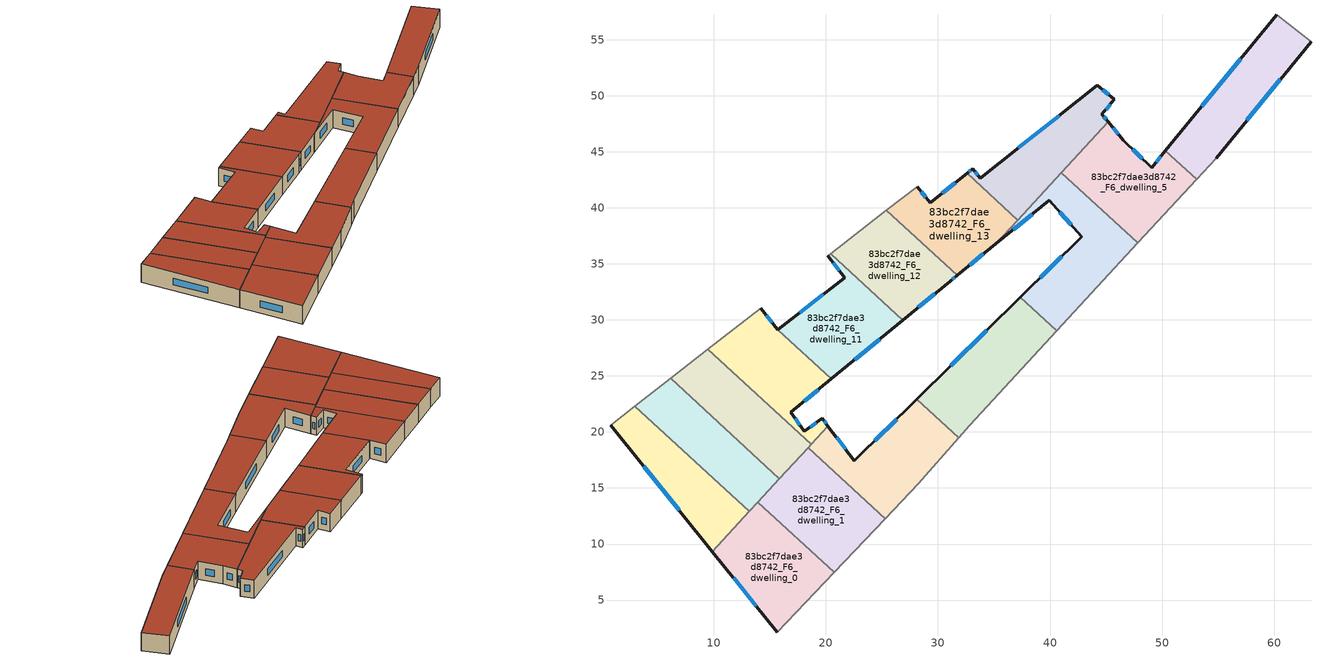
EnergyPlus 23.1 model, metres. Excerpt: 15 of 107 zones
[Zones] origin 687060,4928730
83bc2f7dae3d8742_F6_dwelling_0
 floor to 83bc2f7dae3d8742_F5_dwelling_0 (EU_floor_Construction): 20.75,7.46 15.67,2.12 9.88,9.32 13.94,13.73 z18
 wall outside (EU_wall_Construction): 9.88,9.32 15.67,2.12 z18:21
 wall to 83bc2f7dae3d8742_F6_dwelling_1 (EU_wall_Construction): 20.75,7.46 13.94,13.73 z18:21
 wall adiabatic (EU_wall_Construction): 15.67,2.12 20.75,7.46 z18:21
 wall to 83bc2f7dae3d8742_F6_dwelling_7 (EU_wall_Construction): 13.17,12.9 9.88,9.32 z18:21
 wall to 83bc2f7dae3d8742_F6_dwelling_8 (EU_wall_Construction): 13.94,13.73 13.17,12.9 z18:21
 window (EU_Window_Construction): 11.76,6.98 13.79,4.47 z18.98:20.02
 roof outside (EU_roof_Construction): 15.67,2.12 20.75,7.46 13.94,13.73 9.88,9.32 z21
83bc2f7dae3d8742_F6_dwelling_1
 floor to 83bc2f7dae3d8742_F5_dwelling_1 (EU_floor_Construction): 25.3,12.25 20.75,7.46 13.94,13.73 18.41,18.59 z18
 wall to 83bc2f7dae3d8742_F6_dwelling_2 (EU_wall_Construction): 25.3,12.25 18.41,18.59 z18:21
 wall adiabatic (EU_wall_Construction): 20.75,7.46 25.3,12.25 z18:21
 wall to 83bc2f7dae3d8742_F6_dwelling_9 (EU_wall_Construction): 18.41,18.59 15.86,15.82 z18:21
 wall to 83bc2f7dae3d8742_F6_dwelling_8 (EU_wall_Construction): 15.86,15.82 13.94,13.73 z18:21
 roof outside (EU_roof_Construction): 20.75,7.46 25.3,12.25 18.41,18.59 13.94,13.73 z21
83bc2f7dae3d8742_F6_dwelling_10
 floor to 83bc2f7dae3d8742_F5_dwelling_10 (EU_floor_Construction): 15.71,29.14 20.49,24.74 16.88,21.75 18.06,20.07 19.67,21.21 20.19,20.52 18.69,18.9 9.48,27.38 14.19,31.05 15.69,29.12 z18
 wall outside (EU_wall_Construction): 20.19,20.52 19.67,21.21 18.06,20.07 16.88,21.75 20.49,24.74 / 15.71,29.14 15.69,29.12 14.19,31.05 z18:21
 wall to 83bc2f7dae3d8742_F6_dwelling_9 (EU_wall_Construction): 9.48,27.38 18.69,18.9 z18:21
 wall adiabatic (EU_wall_Construction): 14.19,31.05 9.48,27.38 z18:21
 wall to 83bc2f7dae3d8742_F6_dwelling_11 (EU_wall_Construction): 20.49,24.74 15.71,29.14 z18:21
 wall to 83bc2f7dae3d8742_F6_dwelling_2 (EU_wall_Construction): 18.69,18.9 20.19,20.52 z18:21
 window (EU_Window_Construction): 18.05,22.72 19.32,23.77 / 17.68,20.61 17.26,21.21 / 19.14,20.83 18.59,20.44 / 20.02,20.74 19.84,20.98 / 15.21,29.75 14.68,30.43 z18.98:20.02
 roof outside (EU_roof_Construction): 20.19,20.52 19.67,21.21 18.06,20.07 16.88,21.75 20.49,24.74 15.71,29.14 15.69,29.12 14.19,31.05 9.48,27.38 18.69,18.9 z21
83bc2f7dae3d8742_F6_dwelling_11
 floor to 83bc2f7dae3d8742_F5_dwelling_11 (EU_floor_Construction): 21.7,33.77 20.17,35.7 20.43,35.91 26.86,29.98 20.49,24.74 15.71,29.14 z18
 wall outside (EU_wall_Construction): 20.49,24.74 26.86,29.98 / 20.17,35.7 21.7,33.77 15.71,29.14 z18:21
 wall to 83bc2f7dae3d8742_F6_dwelling_12 (EU_wall_Construction): 26.86,29.98 20.43,35.91 z18:21
 wall adiabatic (EU_wall_Construction): 20.43,35.91 20.17,35.7 z18:21
 window (EU_Window_Construction): 22.56,26.44 24.79,28.28 / 19.76,32.27 17.66,30.65 / 20.67,35.08 21.2,34.4 z18.98:20.02
 roof outside (EU_roof_Construction): 26.86,29.98 20.43,35.91 20.17,35.7 21.7,33.77 15.71,29.14 20.49,24.74 z21
83bc2f7dae3d8742_F6_dwelling_12
 floor to 83bc2f7dae3d8742_F5_dwelling_12 (EU_floor_Construction): 31.71,33.97 31.08,33.46 26.86,29.98 20.43,35.91 25.41,39.77 z18
 wall outside (EU_wall_Construction): 26.86,29.98 31.08,33.46 31.71,33.97 z18:21
 wall adiabatic (EU_wall_Construction): 25.41,39.77 20.43,35.91 z18:21
 wall to 83bc2f7dae3d8742_F6_dwelling_13 (EU_wall_Construction): 31.71,33.97 25.41,39.77 z18:21
 window (EU_Window_Construction): 28.23,31.11 29.71,32.33 / 31.29,33.63 31.5,33.81 z18.98:20.02
 roof outside (EU_roof_Construction): 31.08,33.46 31.71,33.97 25.41,39.77 20.43,35.91 26.86,29.98 z21
83bc2f7dae3d8742_F6_dwelling_13
 floor to 83bc2f7dae3d8742_F5_dwelling_13 (EU_floor_Construction): 37.12,38.9 35.18,36.79 31.71,33.97 25.41,39.77 28.14,41.88 29.3,40.46 32.59,43.06 z18
 wall outside (EU_wall_Construction): 31.71,33.97 35.18,36.79 / 32.59,43.06 29.3,40.46 28.14,41.88 z18:21
 wall to 83bc2f7dae3d8742_F6_dwelling_14 (EU_wall_Construction): 37.12,38.9 32.59,43.06 z18:21
 wall adiabatic (EU_wall_Construction): 28.14,41.88 25.41,39.77 z18:21
 wall to 83bc2f7dae3d8742_F6_dwelling_4 (EU_wall_Construction): 35.18,36.79 37.12,38.9 z18:21
 window (EU_Window_Construction): 32.83,34.89 34.05,35.88 / 28.92,40.93 28.51,41.42 / 31.52,42.22 30.37,41.31 z18.98:20.02
 roof outside (EU_roof_Construction): 35.18,36.79 37.12,38.9 32.59,43.06 29.3,40.46 28.14,41.88 25.41,39.77 31.71,33.97 z21
83bc2f7dae3d8742_F6_dwelling_14
 floor to 83bc2f7dae3d8742_F5_dwelling_14 (EU_floor_Construction): 45.74,49.68 44.63,48.32 45.19,47.66 37.12,38.9 32.59,43.06 33.11,43.47 33.76,42.65 44.23,50.91 z18
 wall outside (EU_wall_Construction): 45.19,47.66 44.63,48.32 45.74,49.68 44.23,50.91 33.76,42.65 33.11,43.47 32.59,43.06 z18:21
 wall to 83bc2f7dae3d8742_F6_dwelling_5 (EU_wall_Construction): 41.02,43.14 45.19,47.66 z18:21
 wall to 83bc2f7dae3d8742_F6_dwelling_4 (EU_wall_Construction): 37.12,38.9 41.02,43.14 z18:21
 window (EU_Window_Construction): 45.25,50.08 44.73,50.51 / 44.99,48.77 45.38,49.24 / 45.01,47.88 44.81,48.11 / 32.95,43.34 32.76,43.2 / 33.55,42.92 33.32,43.21 / 40.83,48.23 37.16,45.34 z18.98:20.02
 roof outside (EU_roof_Construction): 37.12,38.9 45.19,47.66 44.63,48.32 45.74,49.68 44.23,50.91 33.76,42.65 33.11,43.47 32.59,43.06 z21
83bc2f7dae3d8742_F6_dwelling_2
 floor to 83bc2f7dae3d8742_F5_dwelling_2 (EU_floor_Construction): 31.87,19.47 28.24,15.36 25.3,12.25 18.41,18.59 20.19,20.52 22.54,17.43 28.12,22.93 z18
 wall outside (EU_wall_Construction): 28.12,22.93 22.54,17.43 20.19,20.52 z18:21
 wall to 83bc2f7dae3d8742_F6_dwelling_3 (EU_wall_Construction): 31.87,19.47 28.12,22.93 z18:21
 wall adiabatic (EU_wall_Construction): 25.3,12.25 28.24,15.36 31.87,19.47 z18:21
 wall to 83bc2f7dae3d8742_F6_dwelling_9 (EU_wall_Construction): 18.69,18.9 18.41,18.59 z18:21
 window (EU_Window_Construction): 21.77,18.44 20.95,19.52 / 26.3,21.14 24.35,19.22 z18.98:20.02
 roof outside (EU_roof_Construction): 28.24,15.36 31.87,19.47 28.12,22.93 22.54,17.43 20.19,20.52 18.41,18.59 25.3,12.25 z21
83bc2f7dae3d8742_F6_dwelling_3
 floor to 83bc2f7dae3d8742_F5_dwelling_3 (EU_floor_Construction): 40.62,29.02 32.85,20.59 31.87,19.47 28.12,22.93 37.36,32.02 z18
 wall outside (EU_wall_Construction): 37.36,32.02 28.12,22.93 z18:21
 wall to 83bc2f7dae3d8742_F6_dwelling_4 (EU_wall_Construction): 40.62,29.02 37.36,32.02 z18:21
 wall adiabatic (EU_wall_Construction): 31.87,19.47 32.85,20.59 40.62,29.02 z18:21
 window (EU_Window_Construction): 34.36,29.06 31.12,25.88 z18.98:20.02
 roof outside (EU_roof_Construction): 32.85,20.59 40.62,29.02 37.36,32.02 28.12,22.93 31.87,19.47 z21
83bc2f7dae3d8742_F6_dwelling_4
 floor to 83bc2f7dae3d8742_F5_dwelling_4 (EU_floor_Construction): 47.83,36.86 40.62,29.02 37.36,32.02 42.83,37.4 39.94,40.67 35.18,36.79 41.02,43.14 z18
 wall outside (EU_wall_Construction): 35.18,36.79 39.94,40.67 42.83,37.4 37.36,32.02 z18:21
 wall to 83bc2f7dae3d8742_F6_dwelling_5 (EU_wall_Construction): 47.83,36.86 41.02,43.14 z18:21
 wall adiabatic (EU_wall_Construction): 40.62,29.02 47.83,36.86 z18:21
 window (EU_Window_Construction): 40.88,39.61 41.89,38.47 / 36.73,38.06 38.39,39.41 / 41.05,35.65 39.14,33.77 z18.98:20.02
 roof outside (EU_roof_Construction): 40.62,29.02 47.83,36.86 41.02,43.14 35.18,36.79 39.94,40.67 42.83,37.4 37.36,32.02 z21
83bc2f7dae3d8742_F6_dwelling_5
 floor to 83bc2f7dae3d8742_F5_dwelling_5 (EU_floor_Construction): 50.3,45.1 53.07,42.54 47.83,36.86 41.02,43.14 45.19,47.66 46.54,46.03 49.05,43.57 z18
 wall outside (EU_wall_Construction): 50.3,45.1 49.05,43.57 46.54,46.03 45.19,47.66 z18:21
 wall to 83bc2f7dae3d8742_F6_dwelling_6 (EU_wall_Construction): 53.07,42.54 50.3,45.1 z18:21
 wall adiabatic (EU_wall_Construction): 47.83,36.86 53.07,42.54 z18:21
 window (EU_Window_Construction): 46.1,46.56 45.63,47.13 / 48.24,44.37 47.36,45.23 / 49.9,44.6 49.46,44.07 z18.98:20.02
 roof outside (EU_roof_Construction): 47.83,36.86 53.07,42.54 50.3,45.1 49.05,43.57 46.54,46.03 45.19,47.66 41.02,43.14 z21
83bc2f7dae3d8742_F6_dwelling_6
 floor to 83bc2f7dae3d8742_F5_dwelling_6 (EU_floor_Construction): 63.28,54.83 54.81,44.43 53.07,42.54 50.3,45.1 60.23,57.22 z18
 wall outside (EU_wall_Construction): 54.81,44.43 63.28,54.83 / 60.23,57.22 50.3,45.1 z18:21
 wall adiabatic (EU_wall_Construction): 63.28,54.83 60.23,57.22 / 53.07,42.54 54.81,44.43 z18:21
 window (EU_Window_Construction): 57.57,47.82 60.53,51.45 / 57,53.28 53.53,49.04 z18.98:20.02
 roof outside (EU_roof_Construction): 54.81,44.43 63.28,54.83 60.23,57.22 50.3,45.1 53.07,42.54 z21
83bc2f7dae3d8742_F6_dwelling_7
 floor to 83bc2f7dae3d8742_F5_dwelling_7 (EU_floor_Construction): 13.17,12.9 9.88,9.32 0.79,20.61 2.96,22.3 z18
 wall outside (EU_wall_Construction): 0.79,20.61 9.88,9.32 z18:21
 wall adiabatic (EU_wall_Construction): 2.96,22.3 0.79,20.61 z18:21
 wall to 83bc2f7dae3d8742_F6_dwelling_8 (EU_wall_Construction): 13.17,12.9 2.96,22.3 z18:21
 window (EU_Window_Construction): 3.74,16.94 6.92,12.99 z18.98:20.02
 roof outside (EU_roof_Construction): 9.88,9.32 13.17,12.9 2.96,22.3 0.79,20.61 z21
83bc2f7dae3d8742_F6_dwelling_8
 floor to 83bc2f7dae3d8742_F5_dwelling_8 (EU_floor_Construction): 15.86,15.82 13.17,12.9 2.96,22.3 6.14,24.78 z18
 wall adiabatic (EU_wall_Construction): 6.14,24.78 2.96,22.3 z18:21
 wall to 83bc2f7dae3d8742_F6_dwelling_9 (EU_wall_Construction): 15.86,15.82 6.14,24.78 z18:21
 roof outside (EU_roof_Construction): 13.17,12.9 15.86,15.82 6.14,24.78 2.96,22.3 z21
83bc2f7dae3d8742_F6_dwelling_9
 floor to 83bc2f7dae3d8742_F5_dwelling_9 (EU_floor_Construction): 18.69,18.9 15.86,15.82 6.14,24.78 9.48,27.38 z18
 wall adiabatic (EU_wall_Construction): 9.48,27.38 6.14,24.78 z18:21
 roof outside (EU_roof_Construction): 15.86,15.82 18.69,18.9 9.48,27.38 6.14,24.78 z21
[Building]
EU S2 Campaign: North Axis=0; Terrain=City; Solar Distribution=FullExterior
[Site:Location]
Bologna: Latitude=44.5; Longitude=11.25; Time Zone=1; Elevation=37
[SizingPeriod:WeatherFileDays]
AnnualSizingPeriod: Begin Month=1; Begin Day of Month=1; End Month=12; End Day of Month=31; Day of Week for Start Day=Monday; Use Weather File Daylight Saving Period=No; Use Weather File Rain and Snow Indicators=No
[MATERIAL]
EU_InternalMass_Material: Roughness=MediumRough; Thickness=0.1; Conductivity=1; Density=1800; Specific Heat=900; Thermal Absorptance=0.9; Solar Absorptance=0.7; Visible Absorptance=0.7
[MATERIAL:NOMASS] Roughness=MediumRough; Thermal Absorptance=0.9; Solar Absorptance=0.7; Visible Absorptance=0.7
Name | Thermal Resistance
EU_wall_NoMass | 0.905828
EU_roof_NoMass | 0.37593
EU_floor_NoMass | 0.67114
[WINDOWMATERIAL:SIMPLEGLAZINGSYSTEM]
EU_Window_SimpleGlazing: UFactor=4.52486; Solar Heat Gain Coefficient=0.85; Visible Transmittance=0.85
[CONSTRUCTION]
EU_wall_Construction: EU_wall_NoMass
EU_roof_Construction: EU_roof_NoMass
EU_floor_Construction: EU_floor_NoMass
EU_Window_Construction: EU_Window_SimpleGlazing
EU_InternalMass_Construction: EU_InternalMass_Material
[ZONE] Type=1; Multiplier=1; Ceiling Height=autocalculate; Floor Area=autocalculate; Part of Total Floor Area=Yes
Name | Volume
83bc2f7dae3d8742_F6_dwelling_0 | 184.414
83bc2f7dae3d8742_F6_dwelling_1 | 184.446
83bc2f7dae3d8742_F6_dwelling_10 | 162.72
83bc2f7dae3d8742_F6_dwelling_11 | 160.017
83bc2f7dae3d8742_F6_dwelling_12 | 161.375
83bc2f7dae3d8742_F6_dwelling_13 | 161.38
83bc2f7dae3d8742_F6_dwelling_14 | 161.364
83bc2f7dae3d8742_F6_dwelling_2; 83bc2f7dae3d8742_F6_dwelling_5 | 184.406
83bc2f7dae3d8742_F6_dwelling_3 | 184.401
83bc2f7dae3d8742_F6_dwelling_4 | 184.411
83bc2f7dae3d8742_F6_dwelling_6 | 184.427
83bc2f7dae3d8742_F6_dwelling_7 | 161.367
83bc2f7dae3d8742_F6_dwelling_8 | 161.383
83bc2f7dae3d8742_F6_dwelling_9 | 161.377
[INTERNALMASS] Construction=EU_InternalMass_Construction
Name | Zone or ZoneList | Surface Area
83bc2f7dae3d8742_F6_dwelling_0_EU_InternalMass | 83bc2f7dae3d8742_F6_dwelling_0 | 61.4713
83bc2f7dae3d8742_F6_dwelling_1_EU_InternalMass | 83bc2f7dae3d8742_F6_dwelling_1 | 61.4819
83bc2f7dae3d8742_F6_dwelling_2_EU_InternalMass | 83bc2f7dae3d8742_F6_dwelling_2 | 61.4688
83bc2f7dae3d8742_F6_dwelling_3_EU_InternalMass | 83bc2f7dae3d8742_F6_dwelling_3 | 61.467
83bc2f7dae3d8742_F6_dwelling_4_EU_InternalMass | 83bc2f7dae3d8742_F6_dwelling_4 | 61.4704
83bc2f7dae3d8742_F6_dwelling_5_EU_InternalMass | 83bc2f7dae3d8742_F6_dwelling_5 | 61.4692
83bc2f7dae3d8742_F6_dwelling_6_EU_InternalMass | 83bc2f7dae3d8742_F6_dwelling_6 | 61.4756
83bc2f7dae3d8742_F6_dwelling_7_EU_InternalMass | 83bc2f7dae3d8742_F6_dwelling_7 | 53.7889
83bc2f7dae3d8742_F6_dwelling_8_EU_InternalMass | 83bc2f7dae3d8742_F6_dwelling_8 | 53.7941
83bc2f7dae3d8742_F6_dwelling_9_EU_InternalMass | 83bc2f7dae3d8742_F6_dwelling_9 | 53.7924
83bc2f7dae3d8742_F6_dwelling_10_EU_InternalMass | 83bc2f7dae3d8742_F6_dwelling_10 | 54.2381
83bc2f7dae3d8742_F6_dwelling_11_EU_InternalMass | 83bc2f7dae3d8742_F6_dwelling_11 | 53.3396
83bc2f7dae3d8742_F6_dwelling_12_EU_InternalMass | 83bc2f7dae3d8742_F6_dwelling_12 | 53.7919
83bc2f7dae3d8742_F6_dwelling_13_EU_InternalMass | 83bc2f7dae3d8742_F6_dwelling_13 | 53.7932
83bc2f7dae3d8742_F6_dwelling_14_EU_InternalMass | 83bc2f7dae3d8742_F6_dwelling_14 | 53.7873
[OTHEREQUIPMENT] Fuel Type=Electricity; Design Level Calculation Method=Watts/Area; Power per Zone Floor Area=1; Fraction Latent=0; Fraction Radiant=0; Fraction Lost=0; Carbon Dioxide Generation Rate=0; EndUse Subcategory=EU_Step8_InternalGains
Name | Zone or ZoneList or Space or SpaceList | Schedule
EU_Step8_InternalGain_83bc2f7dae3d8742_F6_dwelling_0_f000 | 83bc2f7dae3d8742_F6_dwelling_0 | EU_Step8_GainSchedule_83bc2f7dae3d8742_F6_dwelling_0_f000
EU_Step8_InternalGain_83bc2f7dae3d8742_F6_dwelling_1_f000 | 83bc2f7dae3d8742_F6_dwelling_1 | EU_Step8_GainSchedule_83bc2f7dae3d8742_F6_dwelling_1_f000
EU_Step8_InternalGain_83bc2f7dae3d8742_F6_dwelling_2_f000 | 83bc2f7dae3d8742_F6_dwelling_2 | EU_Step8_GainSchedule_83bc2f7dae3d8742_F6_dwelling_2_f000
EU_Step8_InternalGain_83bc2f7dae3d8742_F6_dwelling_3_f000 | 83bc2f7dae3d8742_F6_dwelling_3 | EU_Step8_GainSchedule_83bc2f7dae3d8742_F6_dwelling_3_f000
EU_Step8_InternalGain_83bc2f7dae3d8742_F6_dwelling_4_f000 | 83bc2f7dae3d8742_F6_dwelling_4 | EU_Step8_GainSchedule_83bc2f7dae3d8742_F6_dwelling_4_f000
EU_Step8_InternalGain_83bc2f7dae3d8742_F6_dwelling_5_f000 | 83bc2f7dae3d8742_F6_dwelling_5 | EU_Step8_GainSchedule_83bc2f7dae3d8742_F6_dwelling_5_f000
EU_Step8_InternalGain_83bc2f7dae3d8742_F6_dwelling_6_f000 | 83bc2f7dae3d8742_F6_dwelling_6 | EU_Step8_GainSchedule_83bc2f7dae3d8742_F6_dwelling_6_f000
EU_Step8_InternalGain_83bc2f7dae3d8742_F6_dwelling_7_f000 | 83bc2f7dae3d8742_F6_dwelling_7 | EU_Step8_GainSchedule_83bc2f7dae3d8742_F6_dwelling_7_f000
EU_Step8_InternalGain_83bc2f7dae3d8742_F6_dwelling_8_f000 | 83bc2f7dae3d8742_F6_dwelling_8 | EU_Step8_GainSchedule_83bc2f7dae3d8742_F6_dwelling_8_f000
EU_Step8_InternalGain_83bc2f7dae3d8742_F6_dwelling_9_f000 | 83bc2f7dae3d8742_F6_dwelling_9 | EU_Step8_GainSchedule_83bc2f7dae3d8742_F6_dwelling_9_f000
EU_Step8_InternalGain_83bc2f7dae3d8742_F6_dwelling_10_f000 | 83bc2f7dae3d8742_F6_dwelling_10 | EU_Step8_GainSchedule_83bc2f7dae3d8742_F6_dwelling_10_f000
EU_Step8_InternalGain_83bc2f7dae3d8742_F6_dwelling_11_f000 | 83bc2f7dae3d8742_F6_dwelling_11 | EU_Step8_GainSchedule_83bc2f7dae3d8742_F6_dwelling_11_f000
EU_Step8_InternalGain_83bc2f7dae3d8742_F6_dwelling_12_f000 | 83bc2f7dae3d8742_F6_dwelling_12 | EU_Step8_GainSchedule_83bc2f7dae3d8742_F6_dwelling_12_f000
EU_Step8_InternalGain_83bc2f7dae3d8742_F6_dwelling_13_f000 | 83bc2f7dae3d8742_F6_dwelling_13 | EU_Step8_GainSchedule_83bc2f7dae3d8742_F6_dwelling_13_f000
EU_Step8_InternalGain_83bc2f7dae3d8742_F6_dwelling_14_f000 | 83bc2f7dae3d8742_F6_dwelling_14 | EU_Step8_GainSchedule_83bc2f7dae3d8742_F6_dwelling_14_f000
[ZONEVENTILATION:DESIGNFLOWRATE] Schedule=EU_AlwaysOn; Design Flow Rate Calculation Method=AirChanges/Hour; Air Changes per Hour=0.73129; Ventilation Type=Natural; Fan Pressure Rise=0; Fan Total Efficiency=1; Constant Term Coefficient=1; Temperature Term Coefficient=0; Velocity Term Coefficient=0; Velocity Squared Term Coefficient=0; Minimum Indoor Temperature=-100; Maximum Indoor Temperature=100; Delta Temperature=-100; Minimum Outdoor Temperature=-100; Maximum Outdoor Temperature=100; Maximum Wind Speed=40
Name | Zone or ZoneList or Space or SpaceList
EU_ConstantAir_83bc2f7dae3d8742_F6_dwelling_0 | 83bc2f7dae3d8742_F6_dwelling_0
EU_ConstantAir_83bc2f7dae3d8742_F6_dwelling_1 | 83bc2f7dae3d8742_F6_dwelling_1
EU_ConstantAir_83bc2f7dae3d8742_F6_dwelling_2 | 83bc2f7dae3d8742_F6_dwelling_2
EU_ConstantAir_83bc2f7dae3d8742_F6_dwelling_3 | 83bc2f7dae3d8742_F6_dwelling_3
EU_ConstantAir_83bc2f7dae3d8742_F6_dwelling_4 | 83bc2f7dae3d8742_F6_dwelling_4
EU_ConstantAir_83bc2f7dae3d8742_F6_dwelling_5 | 83bc2f7dae3d8742_F6_dwelling_5
EU_ConstantAir_83bc2f7dae3d8742_F6_dwelling_6 | 83bc2f7dae3d8742_F6_dwelling_6
EU_ConstantAir_83bc2f7dae3d8742_F6_dwelling_7 | 83bc2f7dae3d8742_F6_dwelling_7
EU_ConstantAir_83bc2f7dae3d8742_F6_dwelling_8 | 83bc2f7dae3d8742_F6_dwelling_8
EU_ConstantAir_83bc2f7dae3d8742_F6_dwelling_9 | 83bc2f7dae3d8742_F6_dwelling_9
EU_ConstantAir_83bc2f7dae3d8742_F6_dwelling_10 | 83bc2f7dae3d8742_F6_dwelling_10
EU_ConstantAir_83bc2f7dae3d8742_F6_dwelling_11 | 83bc2f7dae3d8742_F6_dwelling_11
EU_ConstantAir_83bc2f7dae3d8742_F6_dwelling_12 | 83bc2f7dae3d8742_F6_dwelling_12
EU_ConstantAir_83bc2f7dae3d8742_F6_dwelling_13 | 83bc2f7dae3d8742_F6_dwelling_13
EU_ConstantAir_83bc2f7dae3d8742_F6_dwelling_14 | 83bc2f7dae3d8742_F6_dwelling_14
[HVACTEMPLATE:THERMOSTAT] Constant Heating Setpoint=20; Constant Cooling Setpoint=50
EU_HeatOnly_83bc2f7dae3d8742_F1_dwelling_8; EU_HeatOnly_83bc2f7dae3d8742_F1_dwelling_9; EU_HeatOnly_83bc2f7dae3d8742_F1_dwelling_10; EU_HeatOnly_83bc2f7dae3d8742_F1_dwelling_11; EU_HeatOnly_83bc2f7dae3d8742_F1_dwelling_12; EU_HeatOnly_83bc2f7dae3d8742_F1_dwelling_13; EU_HeatOnly_83bc2f7dae3d8742_F1_dwelling_14; EU_HeatOnly_83bc2f7dae3d8742_F1_dwelling_15; EU_HeatOnly_83bc2f7dae3d8742_F2_dwelling_0; EU_HeatOnly_83bc2f7dae3d8742_F2_dwelling_1; EU_HeatOnly_83bc2f7dae3d8742_F2_dwelling_2; EU_HeatOnly_83bc2f7dae3d8742_F2_dwelling_3; EU_HeatOnly_83bc2f7dae3d8742_F2_dwelling_4; EU_HeatOnly_83bc2f7dae3d8742_F2_dwelling_5; EU_HeatOnly_83bc2f7dae3d8742_F2_dwelling_6; EU_HeatOnly_83bc2f7dae3d8742_F2_dwelling_7; EU_HeatOnly_83bc2f7dae3d8742_F2_dwelling_8; EU_HeatOnly_83bc2f7dae3d8742_F2_dwelling_9; EU_HeatOnly_83bc2f7dae3d8742_F2_dwelling_10; EU_HeatOnly_83bc2f7dae3d8742_F2_dwelling_11; EU_HeatOnly_83bc2f7dae3d8742_F2_dwelling_12; EU_HeatOnly_83bc2f7dae3d8742_F2_dwelling_13; EU_HeatOnly_83bc2f7dae3d8742_F2_dwelling_14; EU_HeatOnly_83bc2f7dae3d8742_F3_dwelling_0; EU_HeatOnly_83bc2f7dae3d8742_F3_dwelling_1; EU_HeatOnly_83bc2f7dae3d8742_F3_dwelling_2; EU_HeatOnly_83bc2f7dae3d8742_F3_dwelling_3; EU_HeatOnly_83bc2f7dae3d8742_F3_dwelling_4; EU_HeatOnly_83bc2f7dae3d8742_F3_dwelling_5; EU_HeatOnly_83bc2f7dae3d8742_F3_dwelling_6; EU_HeatOnly_83bc2f7dae3d8742_F3_dwelling_7; EU_HeatOnly_83bc2f7dae3d8742_F3_dwelling_8; EU_HeatOnly_83bc2f7dae3d8742_F3_dwelling_9; EU_HeatOnly_83bc2f7dae3d8742_F3_dwelling_10; EU_HeatOnly_83bc2f7dae3d8742_F3_dwelling_11; EU_HeatOnly_83bc2f7dae3d8742_F3_dwelling_12; EU_HeatOnly_83bc2f7dae3d8742_F3_dwelling_13; EU_HeatOnly_83bc2f7dae3d8742_F3_dwelling_14; EU_HeatOnly_83bc2f7dae3d8742_F4_dwelling_0; EU_HeatOnly_83bc2f7dae3d8742_F4_dwelling_1; EU_HeatOnly_83bc2f7dae3d8742_F4_dwelling_2; EU_HeatOnly_83bc2f7dae3d8742_F4_dwelling_3; EU_HeatOnly_83bc2f7dae3d8742_F4_dwelling_4; EU_HeatOnly_83bc2f7dae3d8742_F4_dwelling_5; EU_HeatOnly_83bc2f7dae3d8742_F4_dwelling_6; EU_HeatOnly_83bc2f7dae3d8742_F4_dwelling_7; EU_HeatOnly_83bc2f7dae3d8742_F4_dwelling_8; EU_HeatOnly_83bc2f7dae3d8742_F4_dwelling_9; EU_HeatOnly_83bc2f7dae3d8742_F4_dwelling_10; EU_HeatOnly_83bc2f7dae3d8742_F4_dwelling_11; EU_HeatOnly_83bc2f7dae3d8742_F4_dwelling_12; EU_HeatOnly_83bc2f7dae3d8742_F4_dwelling_13; EU_HeatOnly_83bc2f7dae3d8742_F4_dwelling_14; EU_HeatOnly_83bc2f7dae3d8742_F5_dwelling_0; EU_HeatOnly_83bc2f7dae3d8742_F5_dwelling_1; EU_HeatOnly_83bc2f7dae3d8742_F5_dwelling_2; EU_HeatOnly_83bc2f7dae3d8742_F5_dwelling_3; EU_HeatOnly_83bc2f7dae3d8742_F5_dwelling_4; EU_HeatOnly_83bc2f7dae3d8742_F5_dwelling_5; EU_HeatOnly_83bc2f7dae3d8742_F5_dwelling_6; EU_HeatOnly_83bc2f7dae3d8742_F5_dwelling_7; EU_HeatOnly_83bc2f7dae3d8742_F5_dwelling_8; EU_HeatOnly_83bc2f7dae3d8742_F5_dwelling_9; EU_HeatOnly_83bc2f7dae3d8742_F5_dwelling_10; EU_HeatOnly_83bc2f7dae3d8742_F5_dwelling_11; EU_HeatOnly_83bc2f7dae3d8742_F5_dwelling_12; EU_HeatOnly_83bc2f7dae3d8742_F5_dwelling_13; EU_HeatOnly_83bc2f7dae3d8742_F5_dwelling_14; EU_HeatOnly_83bc2f7dae3d8742_F6_dwelling_0; EU_HeatOnly_83bc2f7dae3d8742_F6_dwelling_1; EU_HeatOnly_83bc2f7dae3d8742_F6_dwelling_2; EU_HeatOnly_83bc2f7dae3d8742_F6_dwelling_3; EU_HeatOnly_83bc2f7dae3d8742_F6_dwelling_4; EU_HeatOnly_83bc2f7dae3d8742_F6_dwelling_5; EU_HeatOnly_83bc2f7dae3d8742_F6_dwelling_6; EU_HeatOnly_83bc2f7dae3d8742_F6_dwelling_7; EU_HeatOnly_83bc2f7dae3d8742_F6_dwelling_8; EU_HeatOnly_83bc2f7dae3d8742_F6_dwelling_9; EU_HeatOnly_83bc2f7dae3d8742_F6_dwelling_10; EU_HeatOnly_83bc2f7dae3d8742_F6_dwelling_11; EU_HeatOnly_83bc2f7dae3d8742_F6_dwelling_12; EU_HeatOnly_83bc2f7dae3d8742_F6_dwelling_13; EU_HeatOnly_83bc2f7dae3d8742_F6_dwelling_14
[HVACTEMPLATE:ZONE:IDEALLOADSAIRSYSTEM] System Availability Schedule=EU_AlwaysOn; Maximum Heating Supply Air Temperature=50; Minimum Cooling Supply Air Temperature=13; Maximum Heating Supply Air Humidity Ratio=0.0156; Minimum Cooling Supply Air Humidity Ratio=0.0077; Heating Limit=NoLimit; Cooling Limit=NoLimit; Heating Availability Schedule=EU_AlwaysOn; Cooling Availability Schedule=EU_CoolingOff; Dehumidification Control Type=ConstantSensibleHeatRatio; Cooling Sensible Heat Ratio=0.7; Dehumidification Setpoint=60; Humidification Control Type=None; Humidification Setpoint=30; Outdoor Air Method=None; Outdoor Air Flow Rate per Person=0.00944; Outdoor Air Flow Rate per Zone Floor Area=0; Outdoor Air Flow Rate per Zone=0; Demand Controlled Ventilation Type=None; Outdoor Air Economizer Type=NoEconomizer; Heat Recovery Type=None; Sensible Heat Recovery Effectiveness=0.7; Latent Heat Recovery Effectiveness=0.65
Name | Template Thermostat
83bc2f7dae3d8742_F6_dwelling_0 | EU_HeatOnly_83bc2f7dae3d8742_F6_dwelling_0
83bc2f7dae3d8742_F6_dwelling_1 | EU_HeatOnly_83bc2f7dae3d8742_F6_dwelling_1
83bc2f7dae3d8742_F6_dwelling_2 | EU_HeatOnly_83bc2f7dae3d8742_F6_dwelling_2
83bc2f7dae3d8742_F6_dwelling_3 | EU_HeatOnly_83bc2f7dae3d8742_F6_dwelling_3
83bc2f7dae3d8742_F6_dwelling_4 | EU_HeatOnly_83bc2f7dae3d8742_F6_dwelling_4
83bc2f7dae3d8742_F6_dwelling_5 | EU_HeatOnly_83bc2f7dae3d8742_F6_dwelling_5
83bc2f7dae3d8742_F6_dwelling_6 | EU_HeatOnly_83bc2f7dae3d8742_F6_dwelling_6
83bc2f7dae3d8742_F6_dwelling_7 | EU_HeatOnly_83bc2f7dae3d8742_F6_dwelling_7
83bc2f7dae3d8742_F6_dwelling_8 | EU_HeatOnly_83bc2f7dae3d8742_F6_dwelling_8
83bc2f7dae3d8742_F6_dwelling_9 | EU_HeatOnly_83bc2f7dae3d8742_F6_dwelling_9
83bc2f7dae3d8742_F6_dwelling_10 | EU_HeatOnly_83bc2f7dae3d8742_F6_dwelling_10
83bc2f7dae3d8742_F6_dwelling_11 | EU_HeatOnly_83bc2f7dae3d8742_F6_dwelling_11
83bc2f7dae3d8742_F6_dwelling_12 | EU_HeatOnly_83bc2f7dae3d8742_F6_dwelling_12
83bc2f7dae3d8742_F6_dwelling_13 | EU_HeatOnly_83bc2f7dae3d8742_F6_dwelling_13
83bc2f7dae3d8742_F6_dwelling_14 | EU_HeatOnly_83bc2f7dae3d8742_F6_dwelling_14
[SIZING:ZONE] Zone Cooling Design Supply Air Temperature Input Method=SupplyAirTemperature; Zone Cooling Design Supply Air Temperature=13; Zone Heating Design Supply Air Temperature Input Method=SupplyAirTemperature; Zone Heating Design Supply Air Temperature=50; Zone Cooling Design Supply Air Humidity Ratio=0.008; Zone Heating Design Supply Air Humidity Ratio=0.008; Cooling Design Air Flow Method=DesignDay; Cooling Design Air Flow Rate=0; Cooling Minimum Air Flow per Zone Floor Area=0.000762; Cooling Minimum Air Flow=0; Cooling Minimum Air Flow Fraction=0.2; Heating Design Air Flow Method=DesignDay; Heating Design Air Flow Rate=0; Heating Maximum Air Flow per Zone Floor Area=0.002032; Heating Maximum Air Flow=0.141576; Heating Maximum Air Flow Fraction=0.3; Account for Dedicated Outdoor Air System=No; Dedicated Outdoor Air System Control Strategy=NeutralSupplyAir; Dedicated Outdoor Air Low Setpoint Temperature for Design=autosize; Dedicated Outdoor Air High Setpoint Temperature for Design=autosize; Zone Load Sizing Method=Sensible Load Only No Latent Load; Zone Latent Cooling Design Supply Air Humidity Ratio Input Method=HumidityRatioDifference; Zone Cooling Design Supply Air Humidity Ratio Difference=0.005; Zone Latent Heating Design Supply Air Humidity Ratio Input Method=HumidityRatioDifference; Zone Humidification Design Supply Air Humidity Ratio Difference=0.005
83bc2f7dae3d8742_F6_dwelling_0; 83bc2f7dae3d8742_F6_dwelling_1; 83bc2f7dae3d8742_F6_dwelling_2; 83bc2f7dae3d8742_F6_dwelling_3; 83bc2f7dae3d8742_F6_dwelling_4; 83bc2f7dae3d8742_F6_dwelling_5; 83bc2f7dae3d8742_F6_dwelling_6; 83bc2f7dae3d8742_F6_dwelling_7; 83bc2f7dae3d8742_F6_dwelling_8; 83bc2f7dae3d8742_F6_dwelling_9; 83bc2f7dae3d8742_F6_dwelling_10; 83bc2f7dae3d8742_F6_dwelling_11; 83bc2f7dae3d8742_F6_dwelling_12; 83bc2f7dae3d8742_F6_dwelling_13; 83bc2f7dae3d8742_F6_dwelling_14
[SCHEDULE:CONSTANT]
Name | Hourly Value
EU_AlwaysOn | 1
EU_CoolingOff | 0
[SCHEDULE:FILE] Column Number=1; Rows to Skip at Top=0; Number of Hours of Data=8760; Column Separator=Comma; Interpolate to Timestep=No; Minutes per Item=60; Adjust Schedule for Daylight Savings=Yes
Name | File
EU_Step8_GainSchedule_83bc2f7dae3d8742_F6_dwelling_0_f000 | ../../schedules/83bc2f7dae3d8742/83bc2f7dae3d8742_F6_dwelling_0_f000_gain.csv
EU_Step8_GainSchedule_83bc2f7dae3d8742_F6_dwelling_1_f000 | ../../schedules/83bc2f7dae3d8742/83bc2f7dae3d8742_F6_dwelling_1_f000_gain.csv
EU_Step8_GainSchedule_83bc2f7dae3d8742_F6_dwelling_2_f000 | ../../schedules/83bc2f7dae3d8742/83bc2f7dae3d8742_F6_dwelling_2_f000_gain.csv
EU_Step8_GainSchedule_83bc2f7dae3d8742_F6_dwelling_3_f000 | ../../schedules/83bc2f7dae3d8742/83bc2f7dae3d8742_F6_dwelling_3_f000_gain.csv
EU_Step8_GainSchedule_83bc2f7dae3d8742_F6_dwelling_4_f000 | ../../schedules/83bc2f7dae3d8742/83bc2f7dae3d8742_F6_dwelling_4_f000_gain.csv
EU_Step8_GainSchedule_83bc2f7dae3d8742_F6_dwelling_5_f000 | ../../schedules/83bc2f7dae3d8742/83bc2f7dae3d8742_F6_dwelling_5_f000_gain.csv
EU_Step8_GainSchedule_83bc2f7dae3d8742_F6_dwelling_6_f000 | ../../schedules/83bc2f7dae3d8742/83bc2f7dae3d8742_F6_dwelling_6_f000_gain.csv
EU_Step8_GainSchedule_83bc2f7dae3d8742_F6_dwelling_7_f000 | ../../schedules/83bc2f7dae3d8742/83bc2f7dae3d8742_F6_dwelling_7_f000_gain.csv
EU_Step8_GainSchedule_83bc2f7dae3d8742_F6_dwelling_8_f000 | ../../schedules/83bc2f7dae3d8742/83bc2f7dae3d8742_F6_dwelling_8_f000_gain.csv
EU_Step8_GainSchedule_83bc2f7dae3d8742_F6_dwelling_9_f000 | ../../schedules/83bc2f7dae3d8742/83bc2f7dae3d8742_F6_dwelling_9_f000_gain.csv
EU_Step8_GainSchedule_83bc2f7dae3d8742_F6_dwelling_10_f000 | ../../schedules/83bc2f7dae3d8742/83bc2f7dae3d8742_F6_dwelling_10_f000_gain.csv
EU_Step8_GainSchedule_83bc2f7dae3d8742_F6_dwelling_11_f000 | ../../schedules/83bc2f7dae3d8742/83bc2f7dae3d8742_F6_dwelling_11_f000_gain.csv
EU_Step8_GainSchedule_83bc2f7dae3d8742_F6_dwelling_12_f000 | ../../schedules/83bc2f7dae3d8742/83bc2f7dae3d8742_F6_dwelling_12_f000_gain.csv
EU_Step8_GainSchedule_83bc2f7dae3d8742_F6_dwelling_13_f000 | ../../schedules/83bc2f7dae3d8742/83bc2f7dae3d8742_F6_dwelling_13_f000_gain.csv
EU_Step8_GainSchedule_83bc2f7dae3d8742_F6_dwelling_14_f000 | ../../schedules/83bc2f7dae3d8742/83bc2f7dae3d8742_F6_dwelling_14_f000_gain.csv
